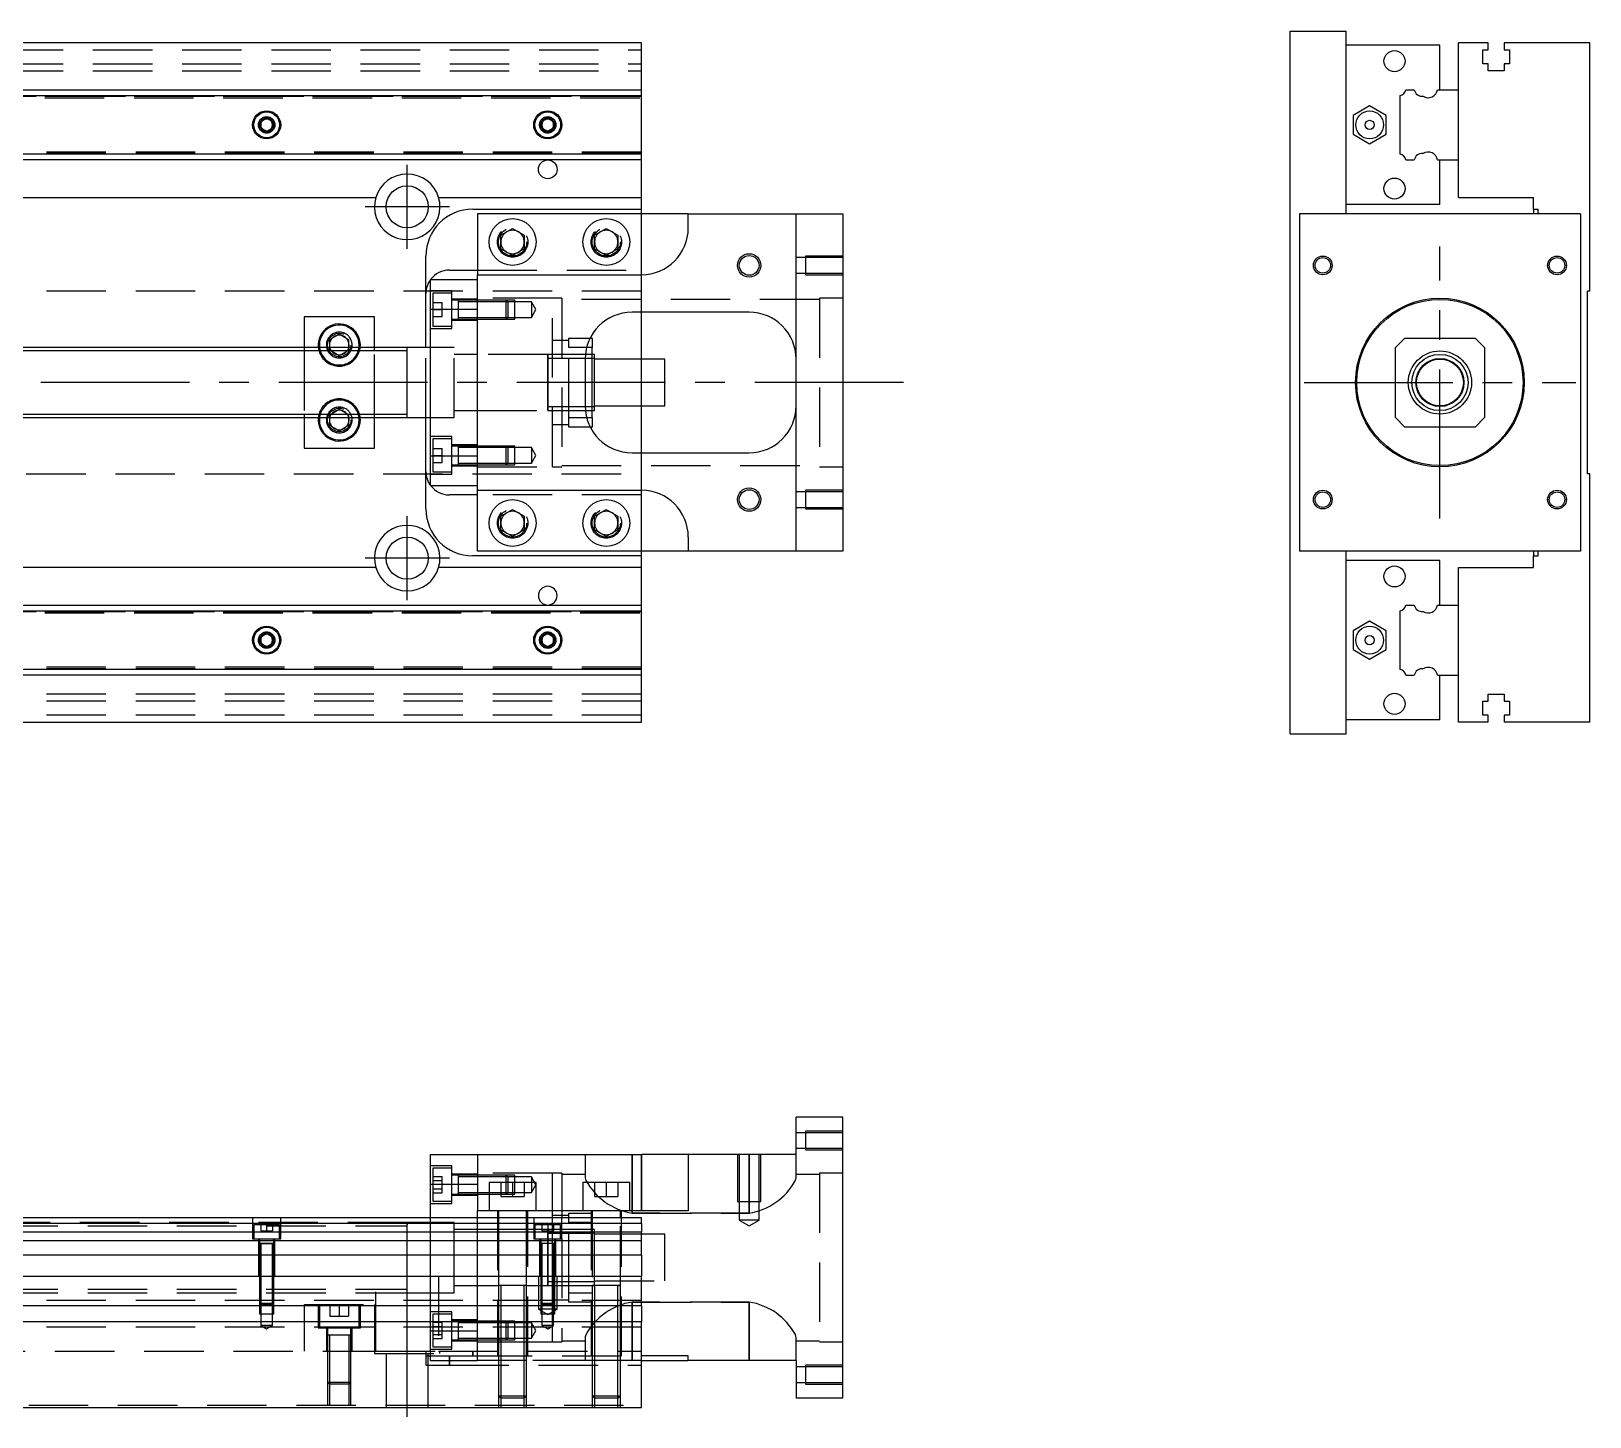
# Model space of a CAD drawing. Extents: x -11 to 662, y -257 to 77.
# Drawn here: x 329.7 to 662.4, y -220.8 to 75 of the extents above; entities that cross this region are included whole.
import ezdxf

# ---------------------------------------------------------------- set-up
doc = ezdxf.new("R2010")
doc.units = 0
doc.linetypes.add('CENTER', pattern=[50.8, 31.75, -6.35, 6.35, -6.35])
doc.linetypes.add('DASHED', pattern=[19.05, 12.7, -6.35])
doc.layers.get('0').update_dxf_attribs({"linetype": 'CONTINUOUS'})
doc.layers.add('CENTER', color=1, linetype='CENTER')

msp = doc.modelspace()

# ---------------------------------------------------------------- linework, layer by layer
at = {"color": 7, "linetype": 'CONTINUOUS'}
for p, q in [((598.45, 75), (610.45, 75)), ((598.45, -75), (598.45, 75)), ((610.45, 36), (610.45, 75)), ((460, 72.5), (280, 72.5)), ((460, 62.5), (460, 72.5)), ((630.45, 72), (610.45, 72)), ((630.45, 62.5), (630.45, 72)), ((630.45, 62.5), (630.45, 72)), ((640.75, 72.5), (634.45, 72.5)), ((634.45, 62.5), (634.45, 72.5)), ((639.6, 71), (640.75, 71)), ((639.6, 68), (639.6, 71)), ((640.75, 71), (640.75, 72.5)), ((644.15, 72.5), (644.15, 71)), ((662.45, 72.5), (644.15, 72.5)), ((644.15, 71), (645.3, 71)), ((645.3, 71), (645.3, 68)), ((662.45, 19.5), (662.45, 72.5)), ((640.75, 68), (639.6, 68)), ((640.75, 66.5), (640.75, 68)), ((644.15, 68), (644.15, 66.5)), ((645.3, 68), (644.15, 68)), ((644.15, 66.5), (640.75, 66.5)), ((280, 62.5), (460, 62.5)), ((280, 61.247728), (460, 61.247728)), ((460, 61.247728), (460, 62.5)), ((460, 48.752272), (460, 61.247728)), ((621.95, 48.752272), (621.95, 61.247728)), ((623.202272, 62.5), (624.97668, 62.5)), ((629.927372, 62.5), (634.45, 62.5)), ((634.45, 47.5), (634.45, 62.5)), ((634.45, 47.5), (634.45, 62.5)), ((611.95, 57.020726), (611.949999, 52.979274)), ((615.45, 59.041452), (611.95, 57.020726)), ((618.949999, 57.020726), (615.45, 59.041452)), ((618.949999, 52.979274), (618.949999, 57.020726)), ((378.75, 55.721688), (380, 56.443376)), ((378.75, 54.278312), (378.75, 55.721688)), ((380, 53.556624), (378.75, 54.278312)), ((380, 56.443376), (381.25, 55.721688)), ((381.25, 54.278312), (380, 53.556624)), ((381.25, 55.721688), (381.25, 54.278312)), ((438.75, 55.721688), (440, 56.443376)), ((438.75, 54.278312), (438.75, 55.721688)), ((440, 53.556624), (438.75, 54.278312)), ((440, 56.443376), (441.25, 55.721688)), ((441.25, 54.278312), (440, 53.556624)), ((441.25, 55.721688), (441.25, 54.278312)), ((611.949999, 52.979274), (615.45, 50.958548)), ((615.45, 50.958548), (618.949999, 52.979274)), ((460, 48.752272), (280, 48.752272)), ((460, 47.5), (280, 47.5)), ((460, 47.5), (460, 48.752272)), ((460, 39.5), (460, 47.5)), ((623.202272, 47.5), (624.97668, 47.5)), ((629.927372, 47.5), (634.45, 47.5)), ((630.45, 38), (630.45, 47.5)), ((630.45, 38), (630.45, 47.5)), ((634.45, 39.5), (634.45, 47.5)), ((296.708204, 39.5), (403.291796, 39.5)), ((416.708204, 39.5), (460, 39.5)), ((424, 37), (460, 37)), ((460, 37), (460, 39.5)), ((460, 36), (460, 37)), ((630.45, 38), (610.45, 38)), ((634.45, 39.5), (650.45, 39.5)), ((650.45, 37), (650.45, 39.5)), ((650.45, 37), (651.45, 37)), ((650.45, 37), (650.45, 36)), ((651.45, 36), (651.45, 37)), ((425, 36), (425, 23)), ((470, 36), (425, 36)), ((470, 33), (470, 36)), ((470, 36), (493, 36)), ((493, -36), (493, 36)), ((493, 36), (503, 36)), ((503, 36), (503, -36)), ((600.45, 36), (600.45, -36)), ((660.45, 36), (600.45, 36)), ((660.45, 36), (660.45, -36)), ((430, 31.443376), (432.5, 32.886752)), ((430, 28.556624), (430, 31.443376)), ((432.5, 32.886752), (435, 31.443376)), ((435, 31.443376), (435, 28.556624)), ((450, 31.443376), (452.5, 32.886752)), ((450, 28.556624), (450, 31.443376)), ((452.5, 32.886752), (455, 31.443376)), ((455, 31.443376), (455, 28.556624)), ((414, 7.5), (414, 27)), ((432.5, 27.113248), (430, 28.556624)), ((435, 28.556624), (432.5, 27.113248)), ((452.5, 27.113248), (450, 28.556624)), ((455, 28.556624), (452.5, 27.113248)), ((419, 24), (425, 24)), ((653.8, 25), (653.45, 25)), ((657.45, 25), (657.1, 25)), ((415, 22), (425, 22)), ((415, 15.652476), (415, 22)), ((425, 15.652476), (425, 23)), ((425, 23), (460, 23)), ((662.45, 19.5), (661.95, 19.5)), ((661.95, -19.5), (661.95, 19.5)), ((403, 14), (388, 14)), ((388, 14), (388, 7.5)), ((403, 7.5), (403, 14)), ((415, 15.652476), (425, 15.652476)), ((415, -15.652476), (415, 15.652476)), ((425, -15.652476), (425, 15.652476)), ((425, -15.652476), (425, 15.652476)), ((483, 15), (458, 15)), ((460, 5), (460, 15)), ((393.5, 9.1547), (395.5, 10.309402)), ((395.5, 10.309402), (397.5, 9.1547)), ((410, 7.5), (280, 7.5)), ((393.5, 7.5), (393.5, 9.1547)), ((397.5, 9.1547), (397.5, 7.5)), ((410, 7.5), (409.995, 7.5)), ((410, -7.500006), (410, 7.500006)), ((410.005, 7.5), (410, 7.5)), ((415, 7.5), (410, 7.5)), ((410, -6.951128), (410, 6.951128)), ((449.5, 7.5), (448.317542, 7.5)), ((449.069714, 9.5), (449.5, 9.5)), ((449.5, 9.5), (449.5, 7.5)), ((449.5, -7.5), (449.5, 7.5)), ((622.95, 9.5), (620.95, 7.5)), ((620.95, -7.5), (620.95, 7.5)), ((622.95, 9.5), (637.95, 9.5)), ((639.95, 7.5), (637.95, 9.5)), ((639.95, 7.5), (639.95, -7.5)), ((448, 5), (448, -5)), ((449.5, 5.125), (448.000782, 5.125)), ((450, 6), (449.5, 6)), ((450, 5.125), (449.5, 5.125)), ((450, -6), (450, 6)), ((465, 5), (450, 5)), ((465, -5), (465, 5)), ((448.000782, -5.125), (449.5, -5.125)), ((449.5, -5.125), (450, -5.125)), ((449.5, -6), (450, -6)), ((450, -5), (465, -5)), ((460, -15), (460, -5)), ((280, -7.5), (410, -7.5)), ((388, -7.5), (388, -14)), ((393.5, -9.1547), (393.5, -7.5)), ((395.5, -10.309402), (393.5, -9.1547)), ((397.5, -9.1547), (395.5, -10.309402)), ((397.5, -7.5), (397.5, -9.1547)), ((403, -14), (403, -7.5)), ((409.995, -7.5), (410, -7.5)), ((410, -7.5), (410.005, -7.5)), ((410, -7.5), (415, -7.5)), ((414, -27), (414, -7.5)), ((448.317542, -7.5), (449.5, -7.5)), ((449.5, -9.5), (449.069714, -9.5)), ((449.5, -7.5), (449.5, -9.5)), ((620.95, -7.5), (622.95, -9.5)), ((637.95, -9.5), (622.95, -9.5)), ((637.95, -9.5), (639.95, -7.5)), ((388, -14), (403, -14)), ((415, -15.652476), (425, -15.652476)), ((415, -22), (415, -15.652476)), ((425, -23), (425, -15.652476)), ((458, -15), (483, -15)), ((662.45, -19.5), (661.95, -19.5)), ((662.45, -72.5), (662.45, -19.5)), ((415, -22), (425, -22)), ((425, -23), (460, -23)), ((425, -36), (425, -23)), ((425, -24), (419, -24)), ((653.45, -25), (653.8, -25)), ((657.1, -25), (657.45, -25)), ((430, -28.556624), (432.5, -27.113248)), ((430, -31.443376), (430, -28.556624)), ((432.5, -27.113248), (435, -28.556624)), ((435, -28.556624), (435, -31.443376)), ((450, -28.556624), (452.5, -27.113248)), ((450, -31.443376), (450, -28.556624)), ((452.5, -27.113248), (455, -28.556624)), ((455, -28.556624), (455, -31.443376)), ((432.5, -32.886752), (430, -31.443376)), ((435, -31.443376), (432.5, -32.886752)), ((452.5, -32.886752), (450, -31.443376)), ((455, -31.443376), (452.5, -32.886752)), ((470, -33), (470, -36)), ((470, -36), (425, -36)), ((460, -37), (460, -36)), ((493, -36), (470, -36)), ((503, -36), (493, -36)), ((660.45, -36), (600.45, -36)), ((610.45, -75), (610.45, -36)), ((650.45, -36), (650.45, -37)), ((651.45, -37), (651.45, -36)), ((403.291796, -39.5), (296.708204, -39.5)), ((460, -39.5), (416.708204, -39.5)), ((460, -37), (424, -37)), ((460, -39.5), (460, -37)), ((460, -47.5), (460, -39.5)), ((630.45, -38), (610.45, -38)), ((630.45, -47.5), (630.45, -38)), ((634.45, -39.5), (650.45, -39.5)), ((634.45, -47.5), (634.45, -39.5)), ((650.45, -37), (651.45, -37)), ((650.45, -39.5), (650.45, -37)), ((280, -47.5), (460, -47.5)), ((280, -48.752272), (460, -48.752272)), ((460, -48.752272), (460, -47.5)), ((460, -61.247728), (460, -48.752272)), ((621.95, -61.247728), (621.95, -48.752272)), ((623.202272, -47.5), (624.97668, -47.5)), ((629.927372, -47.5), (634.45, -47.5)), ((634.45, -62.5), (634.45, -47.5)), ((634.45, -62.5), (634.45, -47.5)), ((611.95, -52.979274), (611.949999, -57.020726)), ((615.45, -50.958548), (611.95, -52.979274)), ((618.949999, -52.979274), (615.45, -50.958548)), ((618.949999, -57.020726), (618.949999, -52.979274)), ((378.75, -54.278312), (380, -53.556624)), ((378.75, -55.721688), (378.75, -54.278312)), ((380, -56.443376), (378.75, -55.721688)), ((380, -53.556624), (381.25, -54.278312)), ((381.25, -55.721688), (380, -56.443376)), ((381.25, -54.278312), (381.25, -55.721688)), ((438.75, -54.278312), (440, -53.556624)), ((438.75, -55.721688), (438.75, -54.278312)), ((440, -56.443376), (438.75, -55.721688)), ((440, -53.556624), (441.25, -54.278312)), ((441.25, -55.721688), (440, -56.443376)), ((441.25, -54.278312), (441.25, -55.721688)), ((611.949999, -57.020726), (615.45, -59.041452)), ((615.45, -59.041452), (618.949999, -57.020726)), ((460, -61.247728), (280, -61.247728)), ((460, -62.5), (280, -62.5)), ((460, -62.5), (460, -61.247728)), ((460, -72.5), (460, -62.5)), ((623.202272, -62.5), (624.97668, -62.5)), ((629.927372, -62.5), (634.45, -62.5)), ((630.45, -72), (630.45, -62.5)), ((634.45, -72.5), (634.45, -62.5)), ((640.75, -66.5), (644.15, -66.5)), ((640.75, -68), (640.75, -66.5)), ((644.15, -66.5), (644.15, -68)), ((639.6, -68), (640.75, -68)), ((639.6, -71), (639.6, -68)), ((644.15, -68), (645.3, -68)), ((645.3, -68), (645.3, -71)), ((280, -72.5), (460, -72.5)), ((630.45, -72), (610.45, -72)), ((640.75, -72.5), (634.45, -72.5)), ((640.75, -71), (639.6, -71)), ((640.75, -72.5), (640.75, -71)), ((645.3, -71), (644.15, -71)), ((644.15, -71), (644.15, -72.5)), ((662.45, -72.5), (644.15, -72.5)), ((598.45, -75), (610.45, -75)), ((493, -164.8), (493, -156.8)), ((503, -156.8), (493, -156.8)), ((503, -216.8), (503, -156.8)), ((415, -164.8), (425, -164.8)), ((415, -171.147524), (415, -164.8)), ((425, -164.8), (425, -176.8)), ((425, -164.8), (460, -164.8)), ((460, -176.8), (460, -164.8)), ((470, -164.8), (460, -164.8)), ((470, -164.8), (470, -176.8)), ((493, -164.8), (470, -164.8)), ((415, -171.147524), (425, -171.147524)), ((415, -178.3), (415, -171.147524)), ((437.5, -170.8), (427.5, -170.8)), ((427.5, -170.8), (427.5, -176.8)), ((437.5, -176.8), (437.5, -170.8)), ((457.5, -170.8), (447.5, -170.8)), ((447.5, -170.8), (447.5, -176.8)), ((457.5, -176.8), (457.5, -170.8)), ((460, -178.3), (275.5, -178.3)), ((460, -179.552272), (275.5, -179.552272)), ((410, -186.8), (410, -179.299994)), ((410, -194.300006), (410, -179.299994)), ((425, -178.3), (425, -176.8)), ((470, -176.8), (425, -176.8)), ((460, -179.552272), (460, -178.3)), ((460, -179.552272), (460, -181.32668)), ((275.5, -181.32668), (460, -181.32668)), ((410, -190.8), (410, -180.05)), ((440, -186.8), (440, -180.799994)), ((440, -192.800006), (440, -180.799994)), ((440, -181.675), (440, -182.8)), ((441, -181.675), (440, -181.675)), ((440, -182.8), (440, -183.799788)), ((442.75, -181.675), (441, -181.675)), ((444.5, -181.675), (442.75, -181.675)), ((449.5, -181.675), (444.5, -181.675)), ((450, -181.675), (449.5, -181.675)), ((460, -183.223076), (460, -181.32668)), ((460, -183.223076), (275.5, -183.223076)), ((460, -186.277372), (275.5, -186.277372)), ((460, -186.277372), (460, -183.223076)), ((460, -186.277372), (460, -190.8)), ((0, -190.8), (460, -190.8)), ((410, -193.55), (410, -190.8)), ((440, -191.925), (450, -191.925)), ((460, -197.1), (460, -190.8)), ((410, -194.300006), (410, -193.55)), ((460, -197.1), (0, -197.1)), ((460, -197.1), (460, -200.5)), ((460, -200.5), (0, -200.5)), ((460, -218.8), (460, -200.5)), ((470, -207.8), (460, -207.8)), ((460, -208.8), (470, -208.8)), ((470, -208.8), (470, -207.8)), ((493, -208.8), (470, -208.8)), ((493, -208.8), (493, -216.8)), ((0, -218.8), (460, -218.8)), ((503, -216.8), (493, -216.8))]:
    msp.add_line(p, q, dxfattribs=at)
at = {"color": 3, "linetype": 'DASHED'}
for p, q in [((0, 71), (460, 71)), ((0, 68), (460, 68)), ((0, 66.5), (460, 66.5)), ((275.5, 61.1), (460, 61.1)), ((275.5, 60.8), (460, 60.8)), ((280, 61.1147), (460, 61.1147)), ((381.477374, 55.25955), (381.5, 55)), ((438.5, 55), (438.52041, 55.24661)), ((460, 49.2), (275.5, 49.2)), ((460, 48.9), (275.5, 48.9)), ((460, 48.8853), (280, 48.8853)), ((460, 24), (460, 36)), ((429.5, 30), (429.520026, 30.346056)), ((449.5, 30), (449.520026, 30.346056)), ((495, 26.65), (493, 26.65)), ((495, 26.999994), (495, 23.000006)), ((503, 26.999994), (495, 26.999994)), ((503, 26.65), (495, 26.65)), ((425, 24), (460, 24)), ((460, 23), (460, 24)), ((493, 23.35), (495, 23.35)), ((495, 23.35), (503, 23.35)), ((425, 15.652476), (425, 22)), ((460, 15), (460, 23)), ((495, 23.000006), (503, 23.000006)), ((460, 19.5), (61.969694, 19.5)), ((419.5, 19.55635), (415, 19.55635)), ((415.5, 19.05635), (415.5, 12.05635)), ((419.5, 19.05635), (415.5, 19.05635)), ((415.5, 17.05635), (417.5, 17.05635)), ((417.5, 15.55635), (417.5, 17.05635)), ((419.5, 11.55635), (419.5, 19.55635)), ((425, 17.80635), (419.5, 17.80635)), ((420.9, 17.55635), (419.5, 17.55635)), ((420.9, 17.55635), (420.895, 17.55635)), ((420.9, 17.556354), (420.9, 13.556344)), ((420.9, 17.556354), (420.9, 13.556344)), ((420.9, 17.55635), (420.9, 17.339888)), ((420.905, 17.55635), (420.9, 17.55635)), ((425, 17.55635), (420.9, 17.55635)), ((420.9, 17.339888), (420.9, 13.77281)), ((425, 17.20635), (420.9, 17.20635)), ((441, 18), (425, 18)), ((431.15, 17.55635), (425, 17.55635)), ((431.150006, 17.556344), (425, 17.556344)), ((431.5, 17.20635), (425, 17.20635)), ((431.15, 13.55635), (431.15, 17.55635)), ((431.5, 17.20635), (431.15, 17.55635)), ((433, 17.556344), (431.150006, 17.556344)), ((431.5, 17.20635), (431.5, 13.90635)), ((433, 17.20635), (431.5, 17.20635)), ((433, 13.556354), (433, 17.556344)), ((436.5, 17.20635), (433, 17.20635)), ((436.5, 17.20635), (436.5, 13.90635)), ((437.452628, 15.55635), (436.5, 17.20635)), ((441, -18), (441, 18)), ((443, 18), (441, 18)), ((443, 18), (443, -18)), ((498, 17.75), (443, 17.75)), ((498, 18), (498, -18)), ((503, 18), (498, 18)), ((415.5, 15.55635), (417.5, 15.55635)), ((415.5, 14.05635), (417.5, 14.05635)), ((417.5, 14.05635), (417.5, 15.55635)), ((419.5, 13.55635), (420.9, 13.55635)), ((420.895, 13.55635), (420.9, 13.55635)), ((420.9, 13.90635), (425, 13.90635)), ((420.9, 13.77281), (420.9, 13.55635)), ((420.9, 13.55635), (420.905, 13.55635)), ((420.9, 13.55635), (425, 13.55635)), ((425, 13.90635), (431.5, 13.90635)), ((425, 13.556354), (431.150006, 13.556354)), ((425, 13.55635), (431.15, 13.55635)), ((431.15, 13.55635), (431.5, 13.90635)), ((431.150006, 13.556354), (433, 13.556354)), ((431.5, 13.90635), (433, 13.90635)), ((433, 13.90635), (436.5, 13.90635)), ((436.5, 13.90635), (437.452628, 15.55635)), ((415, 11.55635), (419.5, 11.55635)), ((415.5, 12.05635), (419.5, 12.05635)), ((419.5, 13.30635), (425, 13.30635)), ((388, 7.5), (388, 6.75)), ((388, 6.75), (388, -6.75)), ((393, 8), (393.018502, 8.303588)), ((393.5, 6.8453), (393.5, 7.5)), ((393.665064, 6.75), (393.5, 6.8453)), ((395.5, 5.690598), (393.665064, 6.75)), ((397.334936, 6.75), (395.5, 5.690598)), ((397.5, 6.8453), (397.334936, 6.75)), ((397.5, 7.5), (397.5, 6.8453)), ((403, 6.75), (403, 7.5)), ((403, -6.75), (403, 6.75)), ((410, 6.951128), (410, 7.5)), ((414, -7.5), (414, 7.5)), ((420, 7.5), (415, 7.5)), ((420, -7.5), (420, 7.5)), ((444.5, 9), (441, 9)), ((444.5, 9.5), (449.069714, 9.5)), ((444.5, 7.5), (444.5, 9.5)), ((444.5, -7.5), (444.5, 7.5)), ((448.317542, 7.5), (444.5, 7.5)), ((425, 6), (420, 6)), ((440.005, 6), (425, 6)), ((448.050126, 6), (439.995, 6)), ((440, -6.000006), (440, 6.000006)), ((440, 5.325034), (440, 6)), ((440, 6), (440, -5.999164)), ((448.000782, 5.125), (440, 5.125)), ((449.5, 6), (448.050126, 6)), ((460, -5), (460, 5)), ((393.665064, -6.75), (395.5, -5.690598)), ((395.5, -5.690598), (397.334936, -6.75)), ((420, -6), (425, -6)), ((425, -6), (440.005, -6)), ((439.995, -6), (448.050126, -6)), ((440, -5.125), (448.000782, -5.125)), ((440, -6), (440, -5.325218)), ((440, -5.999164), (440, -6)), ((448.050126, -6), (449.5, -6)), ((388, -6.75), (388, -7.5)), ((393, -8), (393.018502, -7.696412)), ((393.5, -6.8453), (393.665064, -6.75)), ((393.5, -7.5), (393.5, -6.8453)), ((397.334936, -6.75), (397.5, -6.8453)), ((397.5, -6.8453), (397.5, -7.5)), ((403, -7.5), (403, -6.75)), ((410, -7.5), (410, -6.951128)), ((415, -7.5), (420, -7.5)), ((441, -9), (444.5, -9)), ((444.5, -7.5), (448.317542, -7.5)), ((444.5, -9.5), (444.5, -7.5)), ((449.069714, -9.5), (444.5, -9.5)), ((419.5, -11.55635), (415, -11.55635)), ((415.5, -12.05635), (415.5, -19.05635)), ((419.5, -12.05635), (415.5, -12.05635)), ((419.5, -19.55635), (419.5, -11.55635)), ((425, -13.30635), (419.5, -13.30635)), ((415.5, -14.05635), (417.5, -14.05635)), ((415.5, -15.55635), (417.5, -15.55635)), ((417.5, -15.55635), (417.5, -14.05635)), ((417.5, -17.05635), (417.5, -15.55635)), ((420.9, -13.55635), (419.5, -13.55635)), ((420.9, -13.55635), (420.895, -13.55635)), ((420.9, -13.556344), (420.9, -17.556354)), ((420.9, -13.556344), (420.9, -17.556354)), ((420.9, -13.55635), (420.9, -13.77281)), ((420.905, -13.55635), (420.9, -13.55635)), ((425, -13.55635), (420.9, -13.55635)), ((420.9, -13.77281), (420.9, -17.339888)), ((425, -13.90635), (420.9, -13.90635)), ((431.15, -13.55635), (425, -13.55635)), ((431.15, -13.556352), (425, -13.556354)), ((431.5, -13.90635), (425, -13.90635)), ((425, -22), (425, -15.652476)), ((431.15, -17.55635), (431.15, -13.55635)), ((431.5, -13.90635), (431.15, -13.55635)), ((433, -13.556354), (431.15, -13.556352)), ((431.5, -13.90635), (431.5, -17.20635)), ((433, -13.90635), (431.5, -13.90635)), ((433, -17.556344), (433, -13.556354)), ((436.5, -13.90635), (433, -13.90635)), ((436.5, -13.90635), (436.5, -17.20635)), ((437.452628, -15.55635), (436.5, -13.90635)), ((436.5, -17.20635), (437.452628, -15.55635)), ((460, -23), (460, -15)), ((61.969694, -19.5), (460, -19.5)), ((415, -19.55635), (419.5, -19.55635)), ((415.5, -17.05635), (417.5, -17.05635)), ((415.5, -19.05635), (419.5, -19.05635)), ((419.5, -17.55635), (420.9, -17.55635)), ((419.5, -17.80635), (425, -17.80635)), ((420.895, -17.55635), (420.9, -17.55635)), ((420.9, -17.20635), (425, -17.20635)), ((420.9, -17.339888), (420.9, -17.55635)), ((420.9, -17.55635), (420.905, -17.55635)), ((420.9, -17.55635), (425, -17.55635)), ((425, -17.20635), (431.5, -17.20635)), ((425, -17.556344), (431.15, -17.556346)), ((425, -17.55635), (431.15, -17.55635)), ((425, -18), (441, -18)), ((431.15, -17.55635), (431.5, -17.20635)), ((431.15, -17.556346), (433, -17.556344)), ((431.5, -17.20635), (433, -17.20635)), ((433, -17.20635), (436.5, -17.20635)), ((441, -18), (443, -18)), ((443, -17.75), (498, -17.75)), ((498, -18), (503, -18)), ((460, -24), (460, -23)), ((495, -23.000006), (495, -26.999994)), ((503, -23.000006), (495, -23.000006)), ((460, -24), (425, -24)), ((460, -36), (460, -24)), ((495, -23.35), (493, -23.35)), ((503, -23.35), (495, -23.35)), ((429.5, -30), (429.520026, -29.653944)), ((449.5, -30), (449.520026, -29.653944)), ((493, -26.65), (495, -26.65)), ((495, -26.65), (503, -26.65)), ((495, -26.999994), (503, -26.999994)), ((275.5, -48.9), (460, -48.9)), ((275.5, -49.2), (460, -49.2)), ((280, -48.8853), (460, -48.8853)), ((381.477374, -54.74045), (381.5, -55)), ((441.477374, -54.74045), (441.5, -55)), ((460, -60.8), (275.5, -60.8)), ((460, -61.1), (275.5, -61.1)), ((460, -61.1147), (280, -61.1147)), ((460, -66.5), (0, -66.5)), ((460, -68), (0, -68)), ((460, -71), (0, -71)), ((495, -160.15), (493, -160.15)), ((495, -159.800006), (495, -163.799994)), ((503, -159.800006), (495, -159.800006)), ((503, -160.15), (495, -160.15)), ((448, -164.8), (448, -169.768778)), ((458, -177.309874), (458, -164.8)), ((458, -164.8), (458, -176.8)), ((460, -164.8), (460, -176.8)), ((480.500006, -164.8), (480.500006, -174.8)), ((480.9, -164.8), (480.9, -174.8)), ((483, -164.8), (483, -177.309874)), ((483, -177.309874), (483, -164.8)), ((485.1, -174.8), (485.1, -164.8)), ((485.499994, -174.8), (485.499994, -164.8)), ((493, -163.45), (495, -163.45)), ((493, -169.768778), (493, -164.8)), ((495, -163.45), (503, -163.45)), ((495, -163.799994), (503, -163.799994)), ((419.5, -167.24365), (415, -167.24365)), ((415.5, -167.74365), (415.5, -171.24365)), ((419.5, -167.74365), (415.5, -167.74365)), ((415.5, -169.5116), (417.5, -169.5116)), ((417.5, -170.377626), (417.5, -169.5116)), ((419.5, -175.24365), (419.5, -167.24365)), ((425, -168.99365), (419.5, -168.99365)), ((420.9, -169.24365), (419.5, -169.24365)), ((420.9, -169.24365), (420.895, -169.24365)), ((420.9, -169.243646), (420.9, -173.243656)), ((420.9, -169.243646), (420.9, -169.59365)), ((420.9, -169.24365), (420.9, -169.460318)), ((425, -169.24365), (420.9, -169.24365)), ((420.905, -169.24365), (420.9, -169.24365)), ((420.9, -169.460318), (420.9, -171.24365)), ((420.9, -169.59365), (420.9, -171.110606)), ((425, -169.59365), (420.9, -169.59365)), ((441, -168.8), (425, -168.8)), ((431.15, -169.24365), (425, -169.24365)), ((431.15, -169.243654), (425, -169.243656)), ((431.5, -169.59365), (425, -169.59365)), ((431.15, -170.8), (431.15, -169.24365)), ((431.5, -169.59365), (431.15, -169.24365)), ((433, -169.243656), (431.15, -169.243654)), ((431.5, -169.59365), (431.5, -170.8)), ((433, -169.59365), (431.5, -169.59365)), ((433, -170.8), (433, -169.243656)), ((436.5, -169.59365), (433, -169.59365)), ((436.5, -169.59365), (436.5, -172.89365)), ((437.452628, -171.24365), (436.5, -169.59365)), ((441, -176.8), (441, -168.8)), ((443, -168.8), (441, -168.8)), ((443, -168.8), (443, -178.3)), ((448, -169.05), (443, -169.05)), ((498, -169.05), (493, -169.05)), ((498, -168.8), (498, -204.8)), ((503, -168.8), (498, -168.8)), ((415.5, -170.377626), (417.5, -170.377626)), ((415.5, -171.24365), (415.5, -174.74365)), ((415.5, -172.109676), (417.5, -172.109676)), ((415.5, -172.975702), (417.5, -172.975702)), ((417.5, -172.109676), (417.5, -170.377626)), ((417.5, -172.975702), (417.5, -172.109676)), ((420.9, -171.110606), (420.9, -171.376696)), ((420.9, -171.24365), (420.9, -173.243656)), ((420.9, -171.24365), (420.9, -173.026942)), ((420.9, -171.376696), (420.9, -172.89365)), ((420.9, -172.89365), (420.9, -173.243656)), ((420.9, -172.89365), (425, -172.89365)), ((425, -172.89365), (427.5, -172.89365)), ((427.5, -172.89365), (431.5, -172.89365)), ((430, -170.8), (430, -173.8)), ((431.15, -171.24365), (431.15, -170.8)), ((431.15, -173.24365), (431.15, -171.24365)), ((431.15, -173.24365), (431.5, -172.89365)), ((431.5, -170.8), (431.5, -171.24365)), ((431.5, -171.24365), (431.5, -172.89365)), ((431.5, -172.89365), (433, -172.89365)), ((432.5, -170.8), (432.5, -173.8)), ((433, -173.243646), (433, -170.8)), ((433, -172.89365), (436.5, -172.89365)), ((435, -170.8), (435, -173.8)), ((436.5, -172.89365), (437.452628, -171.24365)), ((448, -169.768778), (448.034792, -170.0357)), ((448.034792, -170.0357), (448.13642, -170.341226)), ((450, -170.8), (450, -173.8)), ((452.5, -170.8), (452.5, -173.8)), ((455, -170.8), (455, -173.8)), ((492.823178, -170.434328), (492.954746, -170.07671)), ((492.954746, -170.07671), (493, -169.768778)), ((415, -175.24365), (419.5, -175.24365)), ((415.5, -174.74365), (419.5, -174.74365)), ((419.5, -173.24365), (420.905, -173.24365)), ((419.5, -173.49365), (425, -173.49365)), ((420.895, -173.24365), (425, -173.24365)), ((420.9, -173.026942), (420.9, -173.24365)), ((420.9, -173.026942), (420.9, -173.24365)), ((420.9, -173.24365), (420.9, -173.026984)), ((425, -173.243646), (427.5, -173.243646)), ((425, -173.24365), (427.5, -173.24365)), ((427.5, -173.243646), (431.15, -173.243648)), ((427.5, -173.24365), (431.15, -173.24365)), ((430, -173.8), (432.5, -173.8)), ((431.15, -173.243648), (433, -173.243646)), ((432.5, -173.8), (435, -173.8)), ((450, -173.8), (452.5, -173.8)), ((452.5, -173.8), (455, -173.8)), ((480.500006, -174.8), (485.499994, -174.8)), ((480.9, -174.8), (480.9, -178.8)), ((485.1, -178.8), (485.1, -174.8)), ((410.005, -179.3), (275.5, -179.3)), ((377, -178.3), (377, -182.8)), ((383, -182.8), (383, -178.3)), ((415, -179.3), (409.995, -179.3)), ((410, -179.3), (410, -179.849038)), ((410, -179.848872), (410, -179.3)), ((415, -190.8), (415, -178.3)), ((420, -179.3), (415, -179.3)), ((420, -186.8), (420, -179.3)), ((425, -190.8), (425, -178.3)), ((429.25, -176.8), (429.25, -207.8)), ((429.5, -176.8), (429.5, -178.3)), ((429.5, -178.3), (429.5, -190.8)), ((435.5, -178.3), (435.5, -176.8)), ((435.5, -190.8), (435.5, -178.3)), ((435.75, -207.8), (435.75, -176.8)), ((437, -178.3), (437, -182.8)), ((441, -178.3), (441, -176.8)), ((444.5, -177.8), (441, -177.8)), ((441, -179.8), (441, -178.3)), ((443, -182.8), (443, -178.3)), ((444.5, -177.3), (449.5, -177.3)), ((444.5, -178.3), (444.5, -177.3)), ((444.5, -179.3), (444.5, -178.3)), ((444.5, -194.3), (444.5, -179.3)), ((449.5, -179.3), (444.5, -179.3)), ((449.25, -176.8), (449.25, -207.8)), ((449.5, -176.8), (449.5, -178.3)), ((449.5, -178.3), (449.5, -192.805)), ((455.5, -178.3), (455.5, -176.8)), ((455.5, -192.805), (455.5, -178.3)), ((455.75, -207.8), (455.75, -176.8)), ((458, -176.8), (458, -177.309874)), ((458, -177.309874), (483, -177.309874)), ((483, -177.309874), (458, -177.309874)), ((485.1, -178.8), (480.9, -178.8)), ((480.9, -178.8), (483, -180.012436)), ((483, -180.012436), (485.1, -178.8)), ((37, -180.05), (410.005, -180.05)), ((377, -182.8), (383, -182.8)), ((382.75, -179.8), (377.25, -179.8)), ((377.25, -179.8), (377.25, -182.8)), ((378.25, -182.8), (378.25, -190.8)), ((378.5, -182.8), (378.5, -183.8)), ((378.75, -179.8), (378.75, -181.1)), ((378.75, -181.1), (380, -181.1)), ((380, -179.8), (380, -181.1)), ((380, -181.1), (381.25, -181.1)), ((381.25, -179.8), (381.25, -181.1)), ((381.5, -183.8), (381.5, -182.8)), ((381.75, -190.8), (381.75, -182.8)), ((382.75, -182.8), (382.75, -179.8)), ((410, -186.599934), (410, -179.848872)), ((425, -180.8), (420, -180.8)), ((429.5, -180.8), (425, -180.8)), ((435.5, -180.8), (429.5, -180.8)), ((437.25, -180.8), (435.5, -180.8)), ((437, -182.8), (443, -182.8)), ((442.75, -179.8), (437.25, -179.8)), ((437.25, -179.8), (437.25, -182.8)), ((440.005, -180.8), (437.25, -180.8)), ((438.25, -182.8), (438.25, -190.8)), ((438.5, -182.8), (438.5, -183.8)), ((438.75, -179.8), (438.75, -181.1)), ((438.75, -181.1), (440, -181.1)), ((441, -180.8), (439.995, -180.8)), ((440, -179.8), (440, -181.1)), ((440, -180.8), (440, -182.799258)), ((440, -181.474966), (440, -180.8)), ((440, -181.1), (441.25, -181.1)), ((440, -182.799258), (440, -183.799914)), ((441, -182.8), (441, -179.8)), ((442.75, -180.8), (441, -180.8)), ((441, -183.799304), (441, -182.8)), ((441.25, -179.8), (441.25, -181.1)), ((441.5, -183.8), (441.5, -182.8)), ((441.75, -190.8), (441.75, -182.8)), ((442.75, -182.8), (442.75, -179.8)), ((444.5, -180.8), (442.75, -180.8)), ((443, -182.8), (443, -204.8)), ((449.5, -180.8), (444.5, -180.8)), ((450, -180.8), (449.5, -180.8)), ((450, -186.8), (450, -180.8)), ((455.5, -181.8), (450, -181.8)), ((460, -181.8), (455.5, -181.8)), ((465, -181.8), (460, -181.8)), ((465, -186.8), (465, -181.8)), ((381.500006, -183.8), (378.499994, -183.8)), ((379.998804, -183.8), (378.499994, -183.8)), ((381.500006, -183.8), (378.499994, -183.8)), ((378.5, -183.795), (378.5, -183.8)), ((378.5, -183.8), (378.62467, -183.8)), ((378.624678, -183.8), (378.5, -183.8)), ((378.5, -183.8), (378.5, -183.805)), ((378.5, -183.8), (378.5, -190.8)), ((378.62467, -183.8), (381.375392, -183.8)), ((379.998804, -183.8), (378.624678, -183.8)), ((378.75, -183.8), (378.75, -190.8)), ((381.500006, -183.8), (379.998804, -183.8)), ((381.37533, -183.8), (379.998804, -183.8)), ((381.25, -190.8), (381.25, -183.8)), ((381.5, -183.8), (381.37533, -183.8)), ((381.375392, -183.8), (381.5, -183.8)), ((381.5, -183.8), (381.5, -183.795)), ((381.5, -183.805), (381.5, -183.8)), ((381.5, -190.8), (381.5, -183.8)), ((440, -183.8), (438.499994, -183.8)), ((438.5, -183.795), (438.5, -183.8)), ((438.624678, -183.8), (438.5, -183.8)), ((438.5, -183.8), (438.5, -183.805)), ((438.5, -183.8), (438.5, -190.8)), ((439.998804, -183.8), (438.624678, -183.8)), ((438.75, -183.8), (438.75, -190.8)), ((441.37533, -183.8), (439.998804, -183.8)), ((440, -183.799788), (440, -191.925)), ((440, -183.799914), (440, -186.599974)), ((441.500006, -183.8), (440, -183.8)), ((441, -186.8), (441, -183.799304)), ((441.25, -190.8), (441.25, -183.8)), ((441.5, -183.8), (441.37533, -183.8)), ((441.5, -183.8), (441.5, -183.795)), ((441.5, -183.805), (441.5, -183.8)), ((441.5, -190.8), (441.5, -183.8)), ((410, -190.80023), (410, -186.599934)), ((420, -190.8), (420, -186.8)), ((440, -186.599974), (440, -192.799164)), ((441, -198.8), (441, -186.8)), ((450, -192.8), (450, -186.8)), ((465, -191.8), (465, -186.8)), ((378.5, -190.8), (378.5, -196.55)), ((378.500006, -190.8), (378.500002, -196.55)), ((378.75, -190.8), (378.75, -196.8)), ((381.25, -196.8), (381.25, -190.8)), ((381.499998, -196.55), (381.499994, -190.8)), ((381.5, -196.55), (381.5, -190.8)), ((403.291796, -206.8), (403.291796, -190.8)), ((410, -193.750962), (410, -190.80023)), ((415, -197.1), (415, -190.8)), ((416.708204, -190.8), (416.708204, -206.8)), ((420, -194.3), (420, -190.8)), ((420, -192.8), (425, -192.8)), ((425, -197.1), (425, -190.8)), ((425, -192.8), (429.39999, -192.8)), ((429.39999, -192.8), (429.5, -192.8)), ((435.500006, -192.8), (429.499994, -192.8)), ((429.5, -190.8), (429.5, -192.8)), ((429.5, -192.795), (429.5, -192.8)), ((429.849602, -192.8), (429.5, -192.8)), ((429.5, -192.8), (429.5, -197.1)), ((429.5, -192.8), (429.5, -192.805)), ((435.15035, -192.8), (429.849602, -192.8)), ((430, -192.8), (430, -197.1)), ((435, -197.1), (435, -192.8)), ((435.5, -192.8), (435.15035, -192.8)), ((435.5, -192.8), (435.5, -190.8)), ((435.5, -192.8), (435.5, -192.795)), ((435.5, -197.1), (435.5, -192.8)), ((435.5, -192.805), (435.5, -192.8)), ((435.5, -192.8), (435.60001, -192.8)), ((435.60001, -192.8), (440.005, -192.8)), ((438, -190.8), (438, -197.8)), ((438.5, -190.8), (438.5, -196.55)), ((438.500006, -190.8), (438.500006, -196.550006)), ((438.75, -190.8), (438.75, -196.8)), ((439.995, -192.8), (449.39999, -192.8)), ((440, -192.800006), (440, -191.925)), ((440, -192.799164), (440, -192.8)), ((440.005, -192.8), (449.5, -192.8)), ((441.25, -196.8), (441.25, -190.8)), ((441.499994, -196.550006), (441.499994, -190.8)), ((441.5, -196.55), (441.5, -190.8)), ((442, -197.8), (442, -190.8)), ((449.39999, -192.8), (449.5, -192.8)), ((455.500006, -192.8), (449.499994, -192.8)), ((455.500006, -192.8), (449.499994, -192.8)), ((449.5, -192.795), (449.5, -200.5)), ((449.5, -192.8), (449.84965, -192.8)), ((449.849602, -192.8), (449.5, -192.8)), ((455.15035, -192.8), (449.849602, -192.8)), ((450, -191.8), (465, -191.8)), ((450, -192.8), (450, -200.5)), ((455, -200.5), (455, -192.8)), ((455.150204, -192.8), (455.5, -192.8)), ((455.5, -192.8), (455.15035, -192.8)), ((455.5, -200.5), (455.5, -192.795)), ((460, -195.95), (0, -195.95)), ((37, -193.55), (410.005, -193.55)), ((37, -194.3), (410.005, -194.3)), ((409.995, -194.3), (410, -194.3)), ((410, -194.299332), (410, -193.750962)), ((410, -194.3), (410, -194.299332)), ((410, -194.3), (410.005, -194.3)), ((410, -194.3), (415, -194.3)), ((415, -194.3), (420, -194.3)), ((441, -195.8), (444.5, -195.8)), ((444.5, -194.3), (449.5, -194.3)), ((444.5, -196.3), (444.5, -194.3)), ((449.5, -196.3), (444.5, -196.3)), ((483, -196.290126), (458, -196.290126)), ((458, -196.290126), (483, -196.290126)), ((458, -208.8), (458, -196.290126)), ((458, -196.290126), (458, -200.5)), ((483, -196.290126), (483, -208.8)), ((483, -208.8), (483, -196.290126)), ((378.5, -196.55), (381.5, -196.55)), ((378.5, -196.55), (378.75, -196.8)), ((378.500002, -196.55), (378.500006, -197.1)), ((378.500006, -197.1), (378.500006, -198.8)), ((378.500006, -198.8), (381.499994, -198.8)), ((381.25, -196.8), (378.75, -196.8)), ((378.75, -196.8), (378.75, -198.8)), ((378.75, -198.8), (378.75, -201.3)), ((381.25, -196.8), (381.5, -196.55)), ((381.25, -198.8), (381.25, -196.8)), ((381.25, -201.3), (381.25, -198.8)), ((381.499994, -197.1), (381.499998, -196.55)), ((381.499994, -198.8), (381.499994, -197.1)), ((388, -196.8), (388, -197.1)), ((388, -196.8), (403, -196.8)), ((388, -197.1), (388, -200.5)), ((391, -196.8), (391, -201.8)), ((391.25, -196.8), (391.25, -197.1)), ((391.25, -197.1), (391.25, -200.5)), ((393.5, -196.8), (393.5, -199.3)), ((393.5, -199.3), (395.5, -199.3)), ((395.5, -196.8), (395.5, -199.3)), ((395.5, -199.3), (397.5, -199.3)), ((397.5, -196.8), (397.5, -199.3)), ((399.75, -197.1), (399.75, -196.8)), ((399.75, -200.5), (399.75, -197.1)), ((400, -201.8), (400, -196.8)), ((403, -196.8), (403, -197.1)), ((403, -197.1), (403, -200.5)), ((415, -200.5), (415, -197.1)), ((419.5, -198.35635), (415, -198.35635)), ((415.5, -198.85635), (415.5, -200.5)), ((419.5, -198.85635), (415.5, -198.85635)), ((419.5, -206.35635), (419.5, -198.35635)), ((425, -200.5), (425, -197.1)), ((429.5, -197.1), (429.5, -200.5)), ((430, -197.1), (430, -200.5)), ((435, -200.5), (435, -197.1)), ((435.5, -200.5), (435.5, -197.1)), ((442, -197.8), (438, -197.8)), ((438, -197.8), (440, -198.9547)), ((438.5, -196.55), (441.5, -196.55)), ((438.5, -196.55), (438.75, -196.8)), ((438.500006, -196.550006), (438.500006, -197.1)), ((438.500006, -197.1), (438.500006, -198.8)), ((438.500006, -198.8), (441.499994, -198.8)), ((441.25, -196.8), (438.75, -196.8)), ((438.75, -196.8), (438.75, -198.8)), ((438.75, -198.8), (438.75, -201.3)), ((440, -198.9547), (442, -197.8)), ((441, -200.5), (441, -198.8)), ((441.25, -196.8), (441.5, -196.55)), ((441.25, -198.8), (441.25, -196.8)), ((441.25, -201.3), (441.25, -198.8)), ((441.499994, -197.1), (441.499994, -196.550006)), ((441.499994, -198.8), (441.499994, -197.1)), ((460, -201.65), (0, -201.65)), ((381.25, -201.3), (378.75, -201.3)), ((378.75, -201.3), (380, -202.021688)), ((380, -202.021688), (381.25, -201.3)), ((388, -200.5), (388, -206.8)), ((391, -201.8), (400, -201.8)), ((391.25, -200.5), (391.25, -201.8)), ((392.75, -201.8), (392.75, -206.8)), ((393, -201.8), (393, -203.4)), ((398, -203.4), (398, -201.8)), ((398.25, -206.8), (398.25, -201.8)), ((399.75, -201.8), (399.75, -200.5)), ((403, -200.5), (403, -206.8)), ((415, -202.452476), (415, -200.5)), ((415, -202.452476), (425, -202.452476)), ((415, -206.8), (415, -202.452476)), ((415.5, -200.5), (415.5, -202.35635)), ((415.5, -200.624298), (417.5, -200.624298)), ((415.5, -201.490324), (417.5, -201.490324)), ((415.5, -202.35635), (415.5, -205.85635)), ((417.5, -201.490324), (417.5, -200.624298)), ((417.5, -203.222374), (417.5, -201.490324)), ((425, -200.10635), (419.5, -200.10635)), ((420.9, -200.35635), (419.5, -200.35635)), ((420.9, -200.35635), (420.895, -200.35635)), ((420.9, -200.356344), (420.9, -204.356354)), ((420.9, -200.356344), (420.9, -200.5)), ((420.9, -200.356344), (420.9, -204.356354)), ((420.9, -200.35635), (420.9, -200.499586)), ((420.905, -200.35635), (420.9, -200.35635)), ((425, -200.35635), (420.9, -200.35635)), ((420.9, -200.499586), (420.9, -200.573016)), ((420.9, -200.5), (420.9, -200.70635)), ((420.9, -200.573016), (420.9, -202.35635)), ((420.9, -200.70635), (420.9, -202.223304)), ((425, -200.70635), (420.9, -200.70635)), ((420.9, -202.223304), (420.9, -202.489394)), ((420.9, -202.35635), (420.9, -204.356354)), ((420.9, -202.35635), (420.9, -204.356354)), ((420.9, -202.35635), (420.9, -204.13964)), ((420.9, -202.489394), (420.9, -204.00635)), ((429.5, -200.35635), (425, -200.35635)), ((429.5, -200.356354), (425, -200.356354)), ((425, -207.8), (425, -200.5)), ((429.5, -200.70635), (425, -200.70635)), ((430, -200.35635), (429.5, -200.35635)), ((430, -200.356354), (429.5, -200.356354)), ((429.5, -200.5), (429.5, -207.8)), ((430, -200.70635), (429.5, -200.70635)), ((431.15, -200.35635), (430, -200.35635)), ((431.15, -200.356352), (430, -200.356354)), ((430, -200.5), (430, -207.8)), ((431.5, -200.70635), (430, -200.70635)), ((431.15, -200.5), (431.15, -200.35635)), ((431.29365, -200.5), (431.15, -200.35635)), ((433, -200.356354), (431.15, -200.356352)), ((431.15, -202.35635), (431.15, -200.5)), ((431.15, -204.35635), (431.15, -202.35635)), ((431.5, -200.70635), (431.29365, -200.5)), ((431.5, -200.70635), (431.5, -202.35635)), ((433, -200.70635), (431.5, -200.70635)), ((431.5, -202.35635), (431.5, -204.00635)), ((433, -200.5), (433, -200.356354)), ((433, -204.356344), (433, -200.5)), ((436.5, -200.70635), (433, -200.70635)), ((435, -207.8), (435, -200.5)), ((435.5, -207.8), (435.5, -200.5)), ((436.5, -200.70635), (436.5, -204.00635)), ((437.452628, -202.35635), (436.5, -200.70635)), ((436.5, -204.00635), (437.452628, -202.35635)), ((441.25, -201.3), (438.75, -201.3)), ((438.75, -201.3), (440, -202.021688)), ((440, -202.021688), (441.25, -201.3)), ((441, -204.8), (441, -200.5)), ((449.5, -200.5), (449.5, -207.8)), ((450, -200.5), (450, -207.8)), ((455, -207.8), (455, -200.5)), ((455.5, -207.8), (455.5, -200.5)), ((458, -200.5), (458, -207.8)), ((398.000006, -203.4), (392.999994, -203.4)), ((398.000006, -203.4), (392.999994, -203.4)), ((393, -203.395), (393, -203.4)), ((393.257468, -203.4), (393, -203.4)), ((393, -203.4), (393, -203.405)), ((393, -203.4), (393, -206.8)), ((397.742552, -203.4), (393.257468, -203.4)), ((393.4, -203.4), (393.4, -206.8)), ((397.6, -206.8), (397.6, -203.4)), ((398, -203.4), (397.742552, -203.4)), ((398, -203.4), (398, -203.395)), ((398, -203.405), (398, -203.4)), ((398, -206.8), (398, -203.4)), ((415.5, -203.222374), (417.5, -203.222374)), ((415.5, -204.0884), (417.5, -204.0884)), ((415.5, -205.85635), (419.5, -205.85635)), ((417.5, -204.0884), (417.5, -203.222374)), ((419.5, -204.35635), (420.905, -204.35635)), ((419.5, -204.60635), (425, -204.60635)), ((420.895, -204.35635), (425, -204.35635)), ((420.9, -204.00635), (425, -204.00635)), ((420.9, -204.13964), (420.9, -204.35635)), ((420.9, -204.13964), (420.9, -204.35635)), ((420.9, -204.35635), (420.9, -204.139682)), ((420.9, -204.35635), (420.9, -204.139682)), ((425, -204.00635), (429.5, -204.00635)), ((425, -204.356344), (429.5, -204.356344)), ((425, -204.35635), (429.5, -204.35635)), ((425, -204.8), (429.5, -204.8)), ((429.5, -204.00635), (430, -204.00635)), ((429.5, -204.356344), (430, -204.356344)), ((429.5, -204.35635), (430, -204.35635)), ((429.5, -204.8), (430, -204.8)), ((430, -204.00635), (431.5, -204.00635)), ((430, -204.356344), (431.15, -204.356346)), ((430, -204.35635), (431.15, -204.35635)), ((430, -204.8), (435, -204.8)), ((431.15, -204.35635), (431.5, -204.00635)), ((431.15, -204.356346), (433, -204.356344)), ((431.5, -204.00635), (433, -204.00635)), ((433, -204.00635), (436.5, -204.00635)), ((435, -204.8), (435.5, -204.8)), ((435.5, -204.8), (441, -204.8)), ((441, -204.8), (443, -204.8)), ((443, -204.55), (448, -204.55)), ((448.005138, -203.7339), (448, -203.831222)), ((448, -203.831222), (448, -208.8)), ((448.04561, -203.521616), (448.005138, -203.7339)), ((448.174588, -203.17071), (448.04561, -203.521616)), ((492.96557, -203.565558), (492.86358, -203.258774)), ((493, -203.831222), (492.96557, -203.565558)), ((493, -208.8), (493, -203.831222)), ((493, -204.55), (498, -204.55)), ((498, -204.8), (503, -204.8)), ((296.708204, -206.8), (403.291796, -206.8)), ((393, -206.8), (393, -213.4)), ((393.000006, -206.8), (393.000006, -213.400006)), ((393.4, -206.8), (393.4, -213.8)), ((397.6, -213.8), (397.6, -206.8)), ((397.999994, -213.400006), (397.999994, -206.8)), ((398, -213.4), (398, -206.8)), ((403, -206.8), (403, -207.3)), ((403, -207.3), (417, -207.3)), ((403.291796, -206.8), (416.708204, -206.8)), ((405.5, -207.3), (405.5, -218.8)), ((414, -206.8), (414, -207.8)), ((414, -207.8), (424, -207.8)), ((414, -207.8), (414, -209.8)), ((414.5, -218.8), (414.5, -207.3)), ((415, -206.35635), (419.5, -206.35635)), ((415, -208.8), (415, -206.8)), ((415, -208.8), (425, -208.8)), ((416.708204, -206.8), (460, -206.8)), ((417, -207.3), (417, -206.8)), ((419, -209.8), (419, -207.8)), ((419, -207.8), (419, -208.8)), ((419, -208.8), (419, -209.8)), ((424, -207.8), (424, -206.8)), ((424, -206.8), (424, -207.8)), ((424, -207.8), (460, -207.8)), ((425, -208.8), (425, -207.8)), ((429.5, -208.8), (425, -208.8)), ((429.5, -207.8), (429.5, -216.3)), ((430, -208.8), (429.5, -208.8)), ((429.500006, -207.8), (429.500006, -216.300006)), ((430, -207.8), (430, -216.8)), ((435, -208.8), (430, -208.8)), ((435, -216.8), (435, -207.8)), ((435.5, -208.8), (435, -208.8)), ((435.499994, -216.300006), (435.499994, -207.8)), ((435.5, -216.3), (435.5, -207.8)), ((449.5, -208.8), (435.5, -208.8)), ((449.5, -207.8), (449.5, -216.3)), ((450, -208.8), (449.5, -208.8)), ((449.500006, -207.8), (449.500006, -216.300006)), ((450, -207.8), (450, -216.8)), ((455, -208.8), (450, -208.8)), ((455, -216.8), (455, -207.8)), ((455.5, -208.8), (455, -208.8)), ((455.499994, -216.300006), (455.499994, -207.8)), ((455.5, -216.3), (455.5, -207.8)), ((460, -208.8), (455.5, -208.8)), ((458, -207.8), (458, -208.8)), ((414, -209.8), (419, -209.8)), ((419, -209.8), (460, -209.8)), ((495, -210.15), (493, -210.15)), ((495, -209.800006), (495, -213.799994)), ((503, -209.800006), (495, -209.800006)), ((503, -210.15), (495, -210.15)), ((393, -213.4), (398, -213.4)), ((393, -213.4), (393.4, -213.8)), ((393.000006, -213.400006), (393.000006, -218.3)), ((397.6, -213.8), (393.4, -213.8)), ((393.4, -213.8), (393.4, -218.3)), ((397.6, -213.8), (398, -213.4)), ((397.6, -218.3), (397.6, -213.8)), ((397.999994, -218.3), (397.999994, -213.400006)), ((493, -213.45), (495, -213.45)), ((495, -213.45), (503, -213.45)), ((495, -213.799994), (503, -213.799994)), ((62.499994, -218.3), (460, -218.3)), ((429.5, -216.3), (435.5, -216.3)), ((429.5, -216.3), (430, -216.8)), ((429.500006, -216.300006), (429.500006, -218.8)), ((435, -216.8), (430, -216.8)), ((430, -216.8), (430, -218.8)), ((435, -216.8), (435.5, -216.3)), ((435, -218.8), (435, -216.8)), ((435.499994, -218.8), (435.499994, -216.300006)), ((449.5, -216.3), (455.5, -216.3)), ((449.5, -216.3), (450, -216.8)), ((449.500006, -216.300006), (449.500006, -218.8)), ((455, -216.8), (450, -216.8)), ((450, -216.8), (450, -218.8)), ((455, -216.8), (455.5, -216.3)), ((455, -218.8), (455, -216.8)), ((455.499994, -218.8), (455.499994, -216.300006))]:
    msp.add_line(p, q, dxfattribs=at)
at = {"color": 3, "linetype": 'CONTINUOUS'}
for p, q in [((410, 6.75), (280, 6.75)), ((280, -6.75), (410, -6.75))]:
    msp.add_line(p, q, dxfattribs=at)
at = {"color": 7, "linetype": 'CONTINUOUS'}
for centre, radius in [((620.749999, 68.6), 2.25), ((380, 55), 3), ((380, 55), 2.75), ((440, 55), 3), ((440, 55), 2.75), ((615.45, 55), 2.97), ((615.45, 55), 0.97), ((440, 45.5), 2), ((620.749999, 41.4), 2.25), ((410, 37.5), 4.5), ((432.5, 30), 5), ((452.5, 30), 5), ((483, 25), 2.1), ((605.45, 25), 1.65), ((655.45, 25), 1.65), ((630.45, 0), 18), ((630.45, 0), 17.75), ((630.45, 0), 6.75), ((630.45, 0), 6), ((630.45, 0), 5.125), ((630.45, 0), 5), ((483, -25), 2.1), ((432.5, -30), 5), ((452.5, -30), 5), ((605.45, -25), 1.65), ((655.45, -25), 1.65), ((410, -37.5), 4.5), ((620.749999, -41.4), 2.25), ((380, -55), 3), ((380, -55), 2.75), ((440, -55), 3), ((440, -55), 2.75), ((615.45, -55), 2.97), ((615.45, -55), 0.97), ((620.749999, -68.6), 2.25)]:
    msp.add_circle(centre, radius, dxfattribs=at)
at = {"color": 3, "linetype": 'DASHED'}
for centre, radius in [((380, 55), 1.75), ((440, 55), 1.75), ((380, 55), 1.5), ((440, 55), 1.5), ((432.5, 30), 3.25), ((432.5, 30), 3), ((452.5, 30), 3.25), ((452.5, 30), 3), ((395.5, 8), 2.5), ((395.5, -8), 2.5), ((432.5, -30), 3.25), ((432.5, -30), 3), ((452.5, -30), 3.25), ((452.5, -30), 3), ((380, -55), 1.75), ((380, -55), 1.5), ((440, -55), 1.75), ((440, -55), 1.5)]:
    msp.add_circle(centre, radius, dxfattribs=at)
at = {"color": 3, "linetype": 'CONTINUOUS'}
for centre, radius in [((483, 25), 2.5), ((605.45, 25), 2), ((655.45, 25), 2), ((483, -25), 2.5), ((605.45, -25), 2), ((655.45, -25), 2)]:
    msp.add_circle(centre, radius, dxfattribs=at)
at = {"color": 7, "linetype": 'CONTINUOUS'}
for centre, radius, start, end in [((621.55, 62.9), 1.7, 283.608961, 346.391039), ((626.65, 62.8), 1.7, 190.164249, 277.540197), ((627.95, 62.8), 2, 237.42103, 351.373073), ((380, 55), 1.25, 120, 180), ((380, 55), 1.25, 180, 240), ((380, 55), 1.25, 60, 120), ((380, 55), 1.25, 240, 300), ((380, 55), 1.25, 0, 60), ((380, 55), 1.25, 300, 0), ((440, 55), 1.25, 120, 180), ((440, 55), 1.25, 180, 240), ((440, 55), 1.25, 60, 120), ((440, 55), 1.25, 240, 300), ((440, 55), 1.25, 0, 60), ((440, 55), 1.25, 300, 0), ((621.55, 47.1), 1.7, 13.608961, 76.391039), ((626.65, 47.2), 1.7, 82.459803, 169.835751), ((627.95, 47.2), 2, 8.626927, 122.57897), ((410, 37.5), 7, 16.60155, 163.39845), ((410, 37.5), 7, 163.39845, 16.60155), ((424, 27), 10, 90, 180), ((432.5, 30), 2.5, 120, 180), ((432.5, 30), 2.5, 180, 240), ((432.5, 30), 2.5, 60, 120), ((432.5, 30), 2.5, 0, 60), ((432.5, 30), 2.5, 300, 0), ((452.5, 30), 2.5, 120, 180), ((452.5, 30), 2.5, 180, 240), ((452.5, 30), 2.5, 60, 120), ((452.5, 30), 2.5, 0, 60), ((452.5, 30), 2.5, 300, 0), ((460, 33), 10, 270, 0), ((432.5, 30), 2.5, 240, 300), ((452.5, 30), 2.5, 240, 300), ((419, 19), 5, 90, 143.130102), ((419, 19), 5, 143.130102, 180), ((458, 5), 10, 90, 180), ((483, 5), 10, 0, 90), ((395.5, 8), 4.5, 0, 186.37937), ((395.5, 8), 4.25, 0, 186.756327), ((395.5, 8), 2.1, 102.24721, 137.75279), ((395.5, 8), 2.1, 77.75279, 102.24721), ((395.5, 8), 2.1, 42.24721, 77.75279), ((395.5, 8), 2.1, 162.24721, 180), ((395.5, 8), 2.1, 180, 193.774147), ((395.5, 8), 2.1, 193.774147, 197.75279), ((395.5, 8), 2.1, 137.75279, 162.24721), ((395.5, 8), 2.1, 197.75279, 216.529607), ((395.5, 8), 2.1, 216.529607, 222.24721), ((395.5, 8), 2.1, 17.75279, 42.24721), ((395.5, 8), 2.1, 317.75279, 323.470393), ((395.5, 8), 2.1, 323.470393, 342.24721), ((395.5, 8), 2.1, 346.225853, 17.75279), ((395.5, 8), 2.1, 342.24721, 346.225853), ((395.5, 8), 4.25, 353.243673, 0), ((395.5, 8), 4.5, 353.62063, 0), ((395.5, 8), 2.1, 222.24721, 257.75279), ((395.5, 8), 2.1, 257.75279, 282.24721), ((395.5, 8), 2.1, 282.24721, 317.75279), ((395.5, -8), 2.1, 137.75279, 143.470393), ((395.5, -8), 2.1, 102.24721, 137.75279), ((395.5, -8), 2.1, 77.75279, 102.24721), ((395.5, -8), 2.1, 42.24721, 77.75279), ((395.5, -8), 2.1, 36.529607, 42.24721), ((458, -5), 10, 180, 270), ((483, -5), 10, 270, 0), ((395.5, -8), 4.5, 173.62063, 0), ((395.5, -8), 4.25, 173.243673, 0), ((395.5, -8), 2.1, 166.225853, 180), ((395.5, -8), 2.1, 180, 197.75279), ((395.5, -8), 2.1, 162.24721, 166.225853), ((395.5, -8), 2.1, 143.470393, 162.24721), ((395.5, -8), 2.1, 197.75279, 222.24721), ((395.5, -8), 2.1, 222.24721, 257.75279), ((395.5, -8), 2.1, 282.24721, 317.75279), ((395.5, -8), 2.1, 317.75279, 342.24721), ((395.5, -8), 2.1, 17.75279, 36.529607), ((395.5, -8), 2.1, 13.774147, 17.75279), ((395.5, -8), 2.1, 342.24721, 13.774147), ((395.5, -8), 4.25, 0, 6.756327), ((395.5, -8), 4.5, 0, 6.37937), ((395.5, -8), 2.1, 257.75279, 282.24721), ((419, -19), 5, 180, 216.869898), ((419, -19), 5, 216.869898, 270), ((460, -33), 10, 0, 90), ((424, -27), 10, 180, 270), ((432.5, -30), 2.5, 120, 180), ((432.5, -30), 2.5, 60, 120), ((432.5, -30), 2.5, 0, 60), ((452.5, -30), 2.5, 120, 180), ((452.5, -30), 2.5, 60, 120), ((452.5, -30), 2.5, 0, 60), ((410, -37.5), 7, 343.39845, 196.60155), ((432.5, -30), 2.5, 180, 240), ((432.5, -30), 2.5, 240, 300), ((432.5, -30), 2.5, 300, 0), ((452.5, -30), 2.5, 180, 240), ((452.5, -30), 2.5, 240, 300), ((452.5, -30), 2.5, 300, 0), ((410, -37.5), 7, 196.60155, 343.39845), ((440, -45.5), 2, 90, 270), ((440, -45.5), 2, 270, 90), ((621.55, -47.1), 1.7, 283.608961, 346.391039), ((626.65, -47.2), 1.7, 190.164249, 277.540197), ((627.95, -47.2), 2, 237.42103, 351.373073), ((380, -55), 1.25, 120, 180), ((380, -55), 1.25, 180, 240), ((380, -55), 1.25, 60, 120), ((380, -55), 1.25, 240, 300), ((380, -55), 1.25, 0, 60), ((380, -55), 1.25, 300, 0), ((440, -55), 1.25, 120, 180), ((440, -55), 1.25, 180, 240), ((440, -55), 1.25, 60, 120), ((440, -55), 1.25, 240, 300), ((440, -55), 1.25, 0, 60), ((440, -55), 1.25, 300, 0), ((621.55, -62.9), 1.7, 13.608961, 76.391039), ((626.65, -62.8), 1.7, 82.459803, 169.835751), ((627.95, -62.8), 2, 8.626927, 122.57897)]:
    msp.add_arc(centre, radius, start, end, dxfattribs=at)
at = {"color": 3, "linetype": 'DASHED'}
for centre, radius, start, end in [((395.5, 8), 2.75, 349.524318, 180), ((395.5, 8), 4.5, 186.37937, 196.12762), ((395.5, 8), 4.5, 196.12762, 343.87238), ((395.5, 8), 4.25, 186.756327, 197.104635), ((395.5, 8), 4.25, 197.104635, 342.895365), ((395.5, 8), 2.75, 180, 190.475682), ((395.5, 8), 2.75, 190.475682, 207.035692), ((395.5, 8), 2.75, 207.035692, 332.964308), ((395.5, 8), 2.75, 332.964308, 349.524318), ((395.5, 8), 4.25, 342.895365, 353.243673), ((395.5, 8), 4.5, 343.87238, 353.62063), ((395.5, -8), 4.5, 16.12762, 163.87238), ((395.5, -8), 4.25, 17.104635, 162.895365), ((395.5, -8), 2.75, 27.035692, 152.964308), ((395.5, -8), 4.5, 163.87238, 173.62063), ((395.5, -8), 4.25, 162.895365, 173.243673), ((395.5, -8), 2.75, 180, 10.475682), ((395.5, -8), 2.75, 169.524318, 180), ((395.5, -8), 2.75, 152.964308, 169.524318), ((395.5, -8), 2.75, 10.475682, 27.035692), ((395.5, -8), 4.25, 6.756327, 17.104635), ((395.5, -8), 4.5, 6.37937, 16.12762), ((460.333832, -163.541627), 13.964648, 209.13802648, 260.37933944), ((480.794189, -163.703383), 13.784128, 279.20837209, 330.77035528), ((460.204832, -209.894198), 13.781584, 99.20596213, 150.79995752), ((480.805862, -209.860648), 13.746756, 28.70170283, 80.81566309)]:
    msp.add_arc(centre, radius, start, end, dxfattribs=at)
at = {"layer": 'CENTER', "color": 1, "linetype": 'CENTER'}
for p, q in [((410, 28.5), (410, 46.5)), ((419, 37.5), (401, 37.5)), ((630.45, -29), (630.45, 29)), ((515.928927, 0), (-10.939157, 0)), ((601.45, 0), (659.45, 0)), ((410, -46.5), (410, -28.5)), ((419, -37.5), (401, -37.5)), ((410, -220.8), (410, -188.8))]:
    msp.add_line(p, q, dxfattribs=at)

doc.saveas('drawing.dxf')
